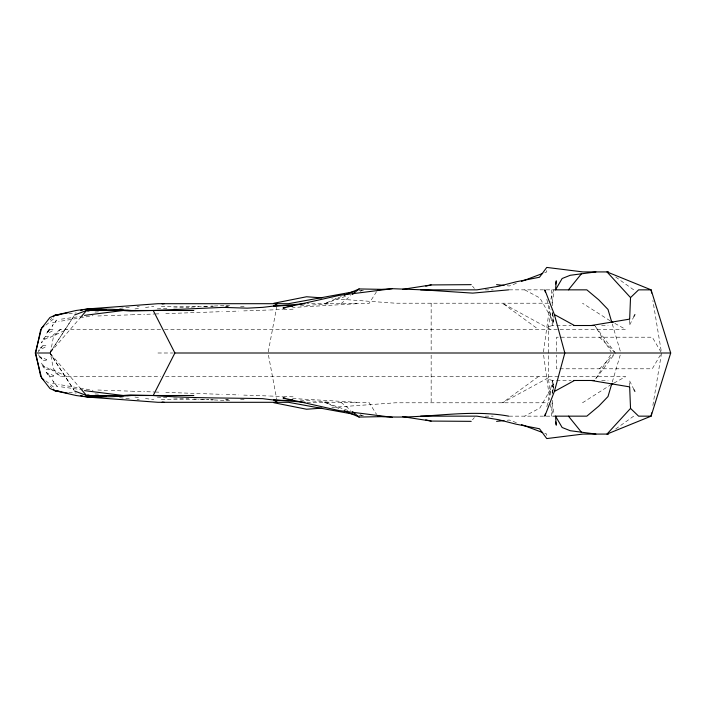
<?xml version="1.0" encoding="UTF-8"?>
<svg xmlns="http://www.w3.org/2000/svg" width="706" height="706" viewBox="0 0 706 706"><rect width="100%" height="100%" fill="white"/><g stroke="black" fill="none" stroke-linecap="round" stroke-linejoin="round"><path stroke-width="0.53" stroke-dasharray="3.53 2.65" d="M552.198 393.251L552.507 380.49L548.509 379.369L548.509 326.631L551.033 309.572M629.62 320.145L629.408 325.51L633.997 316.359M551.412 416.152L552.498 400.073M553.151 390.418L553.583 383.993L539.878 408.042L524.69 416.152M550.918 404.097L550.636 406.215L553.672 416.152M552.321 393.516L553.583 383.993M543.47 351.915L549.745 306.307M652.873 405.447L661.548 353L652.873 300.553M548.509 326.631L552.507 325.51L553.698 318.521M268.245 351.932L276.708 306.907M551.977 303.174L554.228 291.472M546.85 406.709L552.507 380.49L571.154 380.49M612.287 382.017L620.212 355.074M553.672 289.848L550.636 299.785L550.918 301.903M660.463 354.862L652.282 368.797L556.522 368.797L556.522 355.109M610.637 354.836L595.202 379.572L615.367 353L595.282 326.375L611.211 352.082M376.527 291.693L368.911 303.695L306.978 303.695M50.435 352.091L74.024 315.882L49.897 353L74.033 390.118L50.435 353.909M472.517 419.796L474.361 417.608M50.611 352.17L80.793 317.162M160.597 329.296L60.381 329.296L53.356 337.239L50.408 353L53.356 368.761L60.381 376.704L160.597 376.704M599.526 368.797L613.858 354.5M50.135 319.915L51.706 318.388M340.98 303.695L350.856 295.646M45.872 325.148L55.218 317.55M60.381 329.296L50.408 337.239L67.096 329.296M538.29 376.704L502.487 402.791L550.256 376.704M615.685 429.001L635.206 415.066M582.494 402.791L610.116 385.202M613.973 383.076L625.534 376.704L164.516 376.704M341.272 296.529L324.433 303.695L347.899 295.532M516.386 283.327L509.3 285.992L507.173 285.762M544.723 272.684L546.753 271.925L546.753 270.124M360.148 291.269L364.225 289.848M358.816 290.837L362.063 290.245M52.553 322.598L59.127 321.468M61.457 321.071L77.678 318.3M80.007 317.903L93.033 315.679M61.325 319.13L82.902 316.138M134.97 308.928L139.391 308.319M145.471 307.481L153.846 306.316M68.809 313.764L76.327 312.926M87.067 311.717L89.221 311.478M507.173 420.238L509.3 420.008L516.386 422.673M119.649 308.293L131.634 307.057M137.079 306.501L139.258 306.272M300.253 305.936L330.258 303.695M331.838 407.415L395.519 402.791L548.509 402.791M356.821 303.695L292.575 307.516M94.975 312.052L99.343 311.823M157.253 308.849L168.187 308.284M173.65 308.001L188.943 307.216M191.132 307.11L208.747 306.289L201.51 306.316M214.253 306.042L225.276 305.53M226.37 305.477L229.679 305.327M97.869 315.979L108.83 315.591M111.239 315.511L122.2 315.123M124.106 315.061L130.786 314.832M131.334 314.805L144.562 314.346M146.848 314.267L154.296 314.011M155.258 313.976L160.068 313.808M165.795 313.605L202.498 312.334M203.354 312.299L222.249 311.646M226.22 311.505L238.602 311.072M243.764 310.896L256.146 310.464M256.278 310.455L268.659 310.022M269.639 309.987L282.665 309.537M283.371 309.51L293.767 309.149M485.207 289.848L493.176 289.848M509.141 289.848L554.607 289.848M548.509 303.209L395.519 303.209L331.838 298.585M161.321 306.316L198.863 306.316M240.561 306.316L245.873 306.316M546.85 299.291L552.507 325.51L571.154 325.51M601.68 325.51L608.104 325.51M164.516 329.296L625.534 329.296L613.973 322.924M157.941 353L173.235 353M601.68 380.49L608.104 380.49M161.321 399.684L198.863 399.684M201.51 399.684L208.658 399.684L191.132 398.89M240.561 399.684L245.873 399.684M306.978 402.305L368.911 402.305L376.527 414.307M485.207 416.152L493.176 416.152M509.141 416.152L554.607 416.152M97.869 390.021L108.83 390.409M111.239 390.489L122.2 390.877M124.106 390.939L130.786 391.168M131.334 391.195L144.562 391.654M146.848 391.733L154.296 391.989M155.258 392.024L160.068 392.192M165.795 392.395L202.498 393.666M203.354 393.701L222.249 394.354M226.22 394.495L238.602 394.928M243.764 395.104L256.146 395.536M256.278 395.545L268.659 395.978M269.639 396.013L282.665 396.463M283.371 396.49L293.767 396.851M214.253 399.958L225.276 400.47M226.37 400.523L229.679 400.673M94.975 393.948L99.343 394.177M157.253 397.151L168.187 397.716M173.65 397.999L188.943 398.784M292.575 398.484L356.821 402.305M300.253 400.064L330.258 402.305M119.649 397.707L131.634 398.943M137.079 399.499L139.258 399.728M68.809 392.236L76.327 393.074M87.067 394.283L89.221 394.522M61.325 386.87L82.902 389.862M134.97 397.072L139.391 397.681M145.471 398.519L153.846 399.684M52.553 383.402L59.127 384.532M61.457 384.929L77.678 387.7M80.007 388.097L93.033 390.321M358.816 415.163L362.063 415.755M347.899 410.468L324.433 402.305L341.272 409.471M360.148 414.731L364.225 416.152M544.723 433.316L546.753 434.075L546.753 435.876M67.096 376.704L50.408 368.761L60.381 376.704M524.69 289.848L539.878 297.958L553.583 322.007L553.151 315.582M550.256 329.296L502.487 303.209L538.29 329.296M610.116 320.798L582.494 303.209M615.685 276.999L635.206 290.934M340.98 402.305L350.856 410.354M45.872 380.852L55.218 388.45M50.135 386.085L51.706 387.612M599.526 337.203L614.608 352.25M50.611 353.83L80.793 388.838M472.517 286.204L474.361 288.392M661.01 352.073L652.282 337.203L556.522 337.203L556.522 351.95M633.997 389.641L629.408 380.49L629.62 385.855M612.287 323.983L620.521 351.967M551.977 402.826L554.228 414.528M268.448 355.144L276.708 399.093M552.507 380.49L553.698 387.479M548.509 379.369L551.033 396.428M543.62 355.171L549.745 399.693M552.321 312.484L553.583 322.007M551.412 289.848L552.498 305.927M552.198 312.749L552.507 325.51M431.154 303.218L431.154 351.915M431.154 355.162L431.154 402.782M38.53 354.597L40.242 358.163L42.078 359.213L38.53 354.597M41.522 363.096L43.234 366.661L45.078 367.711L41.522 363.096M52.518 325.36L52.112 326.393L53.824 323.48L52.518 325.36M55.809 321.08L55.403 322.112L57.115 319.2L55.809 321.08M42.192 341.016L41.522 342.904L45.078 338.289L43.234 339.339L42.192 341.016M39.192 349.514L38.53 351.403L42.078 346.787L40.242 347.837L39.192 349.514M49.217 329.155L46.146 333.709L50.32 329.005L49.217 329.155M49.994 329.57L47.196 332.738L49.985 332.226L53.78 330.134L52.976 329.534L49.994 329.57M45.669 336.277L42.872 339.445L45.661 338.942L49.455 336.841L48.652 336.25L45.669 336.277M42.907 345.64L40.118 348.808L42.898 348.305L46.693 346.205L45.899 345.613L42.907 345.64M46.693 359.795L45.899 360.387L42.907 360.36L40.118 357.192L42.898 357.695L46.693 359.795M49.455 369.159L48.652 369.75L45.669 369.723L42.872 366.555L45.661 367.058L49.455 369.159M53.78 375.866L52.976 376.466L49.994 376.43L47.196 373.262L49.985 373.774L53.78 375.866M46.773 372.38L46.146 372.291L49.217 376.845L50.32 376.995L46.773 372.38M53.974 382.034L53.824 382.52L52.112 379.607L53.974 382.034M57.265 386.314L57.115 386.8L55.403 383.887L57.265 386.314"/><path stroke-width="1.06" d="M629.664 319.068L630.529 297.597L638.595 289.848L651.108 289.848L670.7 353L651.108 416.152L606.983 434.075L630.529 408.403L629.664 386.932M651.638 412.939L651.108 416.152L638.595 416.152L630.529 408.403M555.666 284.024L556.284 280.838L555.525 289.848L562.144 278.499L570.245 275.278L595.917 271.925M35.909 351.923L40.772 329.296M545.27 414.051L544.82 416.152L554.386 391.468L564.826 353L554.386 314.532L544.82 289.848L545.27 291.949M354.483 414.369L288.436 402.305L157.941 402.305L88.259 397.125L76.098 395.51L54.839 390.665L49.897 388.468L41.53 377.692L35.3 353L41.53 328.308L49.897 317.532L54.839 315.335L76.098 310.49L88.259 308.875L157.941 303.695L288.436 303.695L354.483 291.631M611.67 384.09L608.016 396.534L598.714 406.197L586.836 416.152L554.74 416.152M633.997 316.359L634.915 314.532M84.482 315.379L123.179 310.49L130.319 311.028L153.228 310.49L174.885 353L153.228 395.51L130.319 394.972L123.179 395.51L84.482 390.621M568.445 289.848L581.559 273.637M81.508 316.323L86.538 310.49L193.823 310.49M41.53 328.308L43.878 326.013M53.268 316.862L54.839 315.335L67.776 312.837M352.506 294.314L359.098 288.948L387.682 289.46M277.317 303.695L273.637 306.06L262.835 307.348L247.162 308.169L223.122 307.384L153.131 310.49M611.078 384.673L613.002 383.605M554.386 391.468L574.446 380.49M344.237 295.267L359.098 288.948M74.615 314.973L86.538 310.49M521.443 281.429L542.702 273.451M425.789 286.159L431.154 284.933L471.211 284.65M273.734 303.298L306.58 296.758L321.954 297.87M80.713 310.331L82.867 309.916M85.02 309.502L88.259 308.875L112.228 309.307L131.113 310.49M591.354 325.51L629.196 319.2M402.526 289.354L431.154 284.933M508.655 289.848L472.711 293.122L422.753 289.848L392.227 288.692L339.154 295.399L282.947 308.045L285.083 307.931M54.839 315.335L59.136 314.858M496.583 421.35L503.996 420.573M162.142 303.915L164.321 303.695M291.702 399.781C282.1 401.079 272.366 400.028 262.835 398.652C226.273 397.813 189.685 398.29 153.131 395.51M377.692 289.848L392.227 288.692M321.954 408.13L306.58 409.242L273.734 402.702M131.113 395.51L112.228 396.693L88.259 397.125L85.02 396.498M304.913 303.756L273.637 306.06L285.348 305.601L291.702 306.219M88.259 397.125L106.518 396.401M116.19 396.022L123.709 395.722M126.93 395.589L129.074 395.51M377.692 416.152C421.35 420.335 465.13 408.165 508.655 416.152M344.237 410.733L359.098 417.052L387.682 416.54M608.581 271.925L582.944 271.925L546.753 267.424L539.481 277.246L516.042 281.826L498.798 286.248L476.947 289.848L420.644 289.848M554.74 289.848L586.836 289.848L598.714 299.803L608.016 309.466L611.67 321.91M210.97 306.316L213.08 306.316M225.911 306.316L228.1 306.316M290.069 306.316L292.187 306.316M573.378 325.51L594.496 325.51M35.3 353L49.844 353M174.885 353L670.7 353M573.378 380.49L594.496 380.49M74.615 391.027L86.538 395.51L193.823 395.51M210.97 399.684L213.08 399.684M225.911 399.684L228.1 399.684M290.069 399.684L292.187 399.684M420.644 416.152L476.947 416.152L498.798 419.752L516.042 424.174L539.481 428.754L546.753 438.576L582.944 434.075L608.581 434.075M402.526 416.646L431.154 421.067L471.211 421.35M88.259 308.875L106.518 309.599M116.19 309.978L123.709 310.278M126.93 310.411L129.074 310.49M285.083 398.069L282.947 397.955L339.154 410.601L392.227 417.308M304.913 402.243L273.637 399.94L277.317 402.305M162.142 402.085L164.321 402.305M496.583 284.65L503.996 285.427M53.268 389.138L54.839 390.665L59.136 391.142M595.917 434.075L570.245 430.722L562.144 427.501L555.525 416.152L556.284 425.162L555.666 421.976M591.354 380.49L629.196 386.8M54.839 390.665L67.776 393.163M80.713 395.669L82.867 396.084M425.789 419.841L431.154 421.067M521.443 424.571L542.702 432.549M554.386 314.532L574.446 325.51M611.078 321.327L613.002 322.395M352.506 411.686L359.098 417.052M41.53 377.692L43.878 379.987M630.529 297.597L606.983 271.925L651.108 289.848L651.638 293.061M81.508 389.677L86.538 395.51M568.445 416.152L581.559 432.363M633.997 389.641L634.915 391.468M35.909 354.077L40.772 376.704"/></g></svg>
